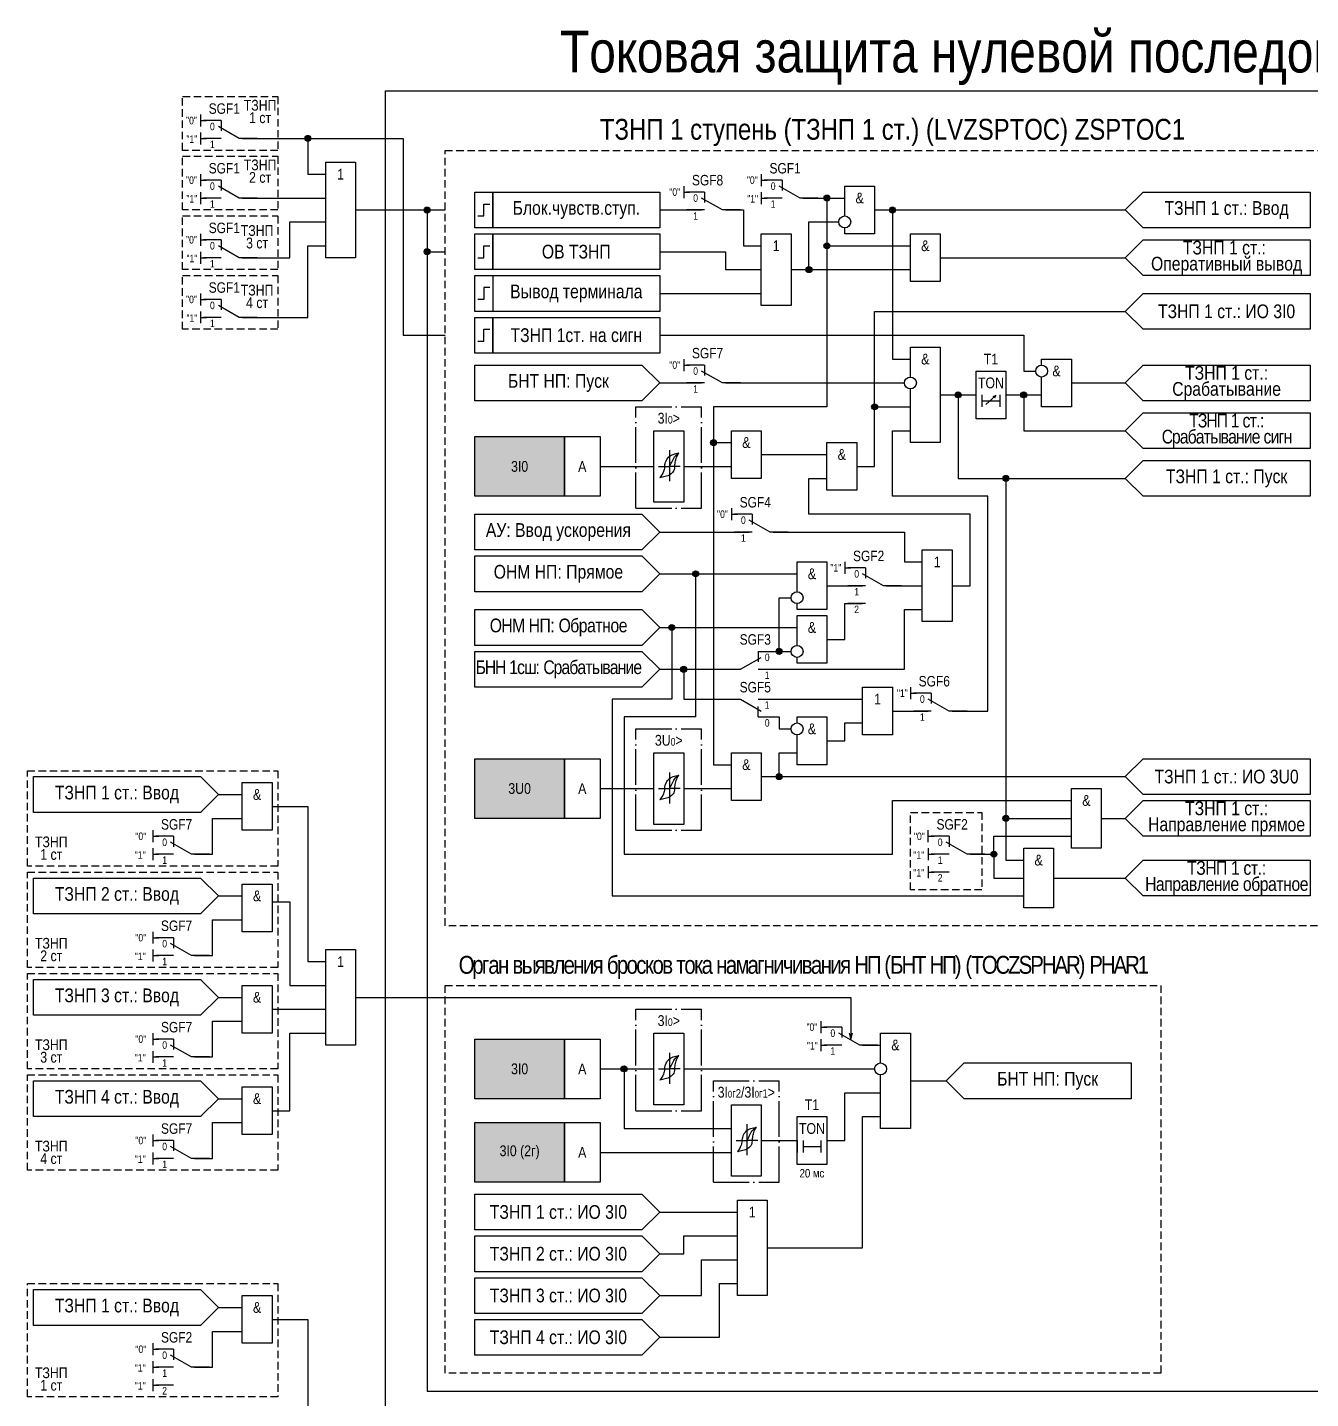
# Model space of a CAD drawing. Header units: millimetres. Extents: x -60 to 1181, y -167 to 356.
# Drawn here: x -60 to 155.1, y 125.7 to 355.6 of the extents above; entities that cross this region are included whole.
import ezdxf
from ezdxf.enums import TextEntityAlignment as Align

# ---------------------------------------------------------------- set-up
doc = ezdxf.new("R2010")
doc.units = ezdxf.units.MM
doc.linetypes.add('ACAD_ISO04W100', pattern=[30, 24, -3, 0, -3])
doc.linetypes.add('штриховая2', pattern=[0.375, 0.25, -0.125])
doc.layers.add('TEXT', color=7, linetype='Continuous', lineweight=25)
doc.layers.add('Основная', color=7, linetype='Continuous')
doc.styles.add('1.8_Gost_RD', font='ARIALN.TTF', dxfattribs={"height": 1.8})
doc.styles.add('2.5_Gost_RD', font='ARIALN.TTF', dxfattribs={"height": 2.5})
doc.styles.add('3.5_Gost_RD', font='ARIALN.TTF', dxfattribs={"height": 3.5})
doc.styles.add('Вывод', font='ARIALN.TTF', dxfattribs={"height": 2.5})
doc.styles.add('Компонент', font='ARIALN.TTF', dxfattribs={"height": 3.5})

# ---------------------------------------------------------------- blocks, each defined once
blk = doc.blocks.new('*U70')
at = {"layer": 'Основная', "linetype": 'ACAD_ISO04W100', "ltscale": 0.25}
for p, q in [((0, 0), (11, 0)), ((0, -17), (0, 0)), ((11, -17), (11, 0)), ((0, -17), (11, -17))]:
    blk.add_line(p, q, dxfattribs=at)
at = {"layer": 'Основная', "style": 'Компонент'}
blk.add_attdef('ОУ', text='', height=3.5, dxfattribs=at).set_placement((11, 0), align=Align.MIDDLE_CENTER)
blk = doc.blocks.new('Точка')
at = {"ltscale": 100}
h = blk.add_hatch(color=256, dxfattribs=at)
h.dxf.hatch_style = 1
edge = h.paths.add_edge_path()
edge.add_arc((0, 0), 0.5, 0, 360)
blk.add_circle((0, 0), 0.5, dxfattribs=at)
blk = doc.blocks.new('*U80')
at = {"layer": 'Основная', "ltscale": 0.35}
blk.add_line((6, 6), (6, 2.5), dxfattribs=at)
at = {"layer": 'Основная', "color": 0}
blk.add_line((0, 0), (7, 4), dxfattribs=at)
blk = doc.blocks.new('*U91')
at = {"layer": 'Основная', "color": 0}
for p, q in [((-3, 6), (-9, 6)), ((-3, 0), (-9, 0)), ((9, 0), (3, 0))]:
    blk.add_line(p, q, dxfattribs=at)
at = {"layer": 'Основная', "ltscale": 0.25, "xscale": -1}
blk.add_blockref('*U80', (3, 0), dxfattribs=at)
at = {"layer": 'Основная'}
for tag, height, style, p in [('ОУ', 3.5, 'Компонент', (-2, 10)), ('В1', 2.5, 'Вывод', (-13, 6)), ('В2', 2.5, 'Вывод', (-6, 4)), ('В3', 2.5, 'Вывод', (-6, -2))]:
    blk.add_attdef(tag, text='', height=height, dxfattribs=dict(at, style=style)).set_placement(p, align=Align.MIDDLE_CENTER)
blk = doc.blocks.new('*U82')
at = {"layer": 'Основная', "color": 0}
for p, q in [((-3, 6), (-9, 6)), ((-3, 0), (-9, 0)), ((9, 0), (3, 0))]:
    blk.add_line(p, q, dxfattribs=at)
at = {"layer": 'Основная', "ltscale": 0.25, "xscale": -1}
blk.add_blockref('*U80', (3, 0), dxfattribs=at)
at = {"layer": 'Основная'}
for tag, height, style, p in [('ОУ', 3.5, 'Компонент', (-2, 10)), ('В1', 2.5, 'Вывод', (-14, 6)), ('В2', 2.5, 'Вывод', (-6, 4)), ('В3', 2.5, 'Вывод', (-6, -2))]:
    blk.add_attdef(tag, text='', height=height, dxfattribs=dict(at, style=style)).set_placement(p, align=Align.MIDDLE_CENTER)
blk = doc.blocks.new('*U92')
at = {"layer": 'Основная', "color": 0}
for p, q in [((3, 6), (9, 6)), ((-9, 0), (-3, 0)), ((3, 0), (9, 0))]:
    blk.add_line(p, q, dxfattribs=at)
at = {"layer": 'Основная', "ltscale": 0.25}
blk.add_blockref('*U80', (-3, 0), dxfattribs=at)
at = {"layer": 'Основная'}
for tag, height, style, p in [('ОУ', 3.5, 'Компонент', (2, 10)), ('В2', 2.5, 'Вывод', (6, 4)), ('В1', 2.5, 'Вывод', (13, 6)), ('В3', 2.5, 'Вывод', (6, -2))]:
    blk.add_attdef(tag, text='', height=height, dxfattribs=dict(at, style=style)).set_placement(p, align=Align.MIDDLE_CENTER)
blk = doc.blocks.new('*U93')
at = {"layer": 'Основная', "color": 0}
for p, q in [((-3, 6), (-9, 6)), ((-3, 0), (-9, 0)), ((9, 0), (3, 0))]:
    blk.add_line(p, q, dxfattribs=at)
at = {"layer": 'Основная', "ltscale": 0.25, "xscale": -1}
blk.add_blockref('*U80', (3, 0), dxfattribs=at)
at = {"layer": 'Основная'}
for tag, height, style, p in [('ОУ', 3.5, 'Компонент', (-2, 10)), ('В1', 2.5, 'Вывод', (-12.69, 6)), ('В2', 2.5, 'Вывод', (-6, 4)), ('В3', 2.5, 'Вывод', (-6, -2))]:
    blk.add_attdef(tag, text='', height=height, dxfattribs=dict(at, style=style)).set_placement(p, align=Align.MIDDLE_CENTER)
blk = doc.blocks.new('*U96')
at = {"layer": 'Основная', "color": 0}
for p, q in [((3, 6), (9, 6)), ((-9, 0), (-3, 0)), ((3, 0), (9, 0))]:
    blk.add_line(p, q, dxfattribs=at)
at = {"layer": 'Основная', "ltscale": 0.25}
blk.add_blockref('*U80', (-3, 0), dxfattribs=at)
at = {"layer": 'Основная'}
for tag, height, style, p in [('В2', 2.5, 'Вывод', (6, 8)), ('В1', 2.5, 'Вывод', (14, 6)), ('В3', 2.5, 'Вывод', (6, 2)), ('ОУ', 3.5, 'Компонент', (2, -4))]:
    blk.add_attdef(tag, text='', height=height, dxfattribs=dict(at, style=style)).set_placement(p, align=Align.MIDDLE_CENTER)

msp = doc.modelspace()

# ---------------------------------------------------------------- hatches: boundary and pattern name
at = {"ltscale": 100, "true_color": 0xf7941d}
h = msp.add_hatch(color=30, dxfattribs=at)
h.dxf.hatch_style = 1
h.paths.add_polyline_path([(15, 287), (30, 287), (30, 277), (15, 277)])
h = msp.add_hatch(color=30, dxfattribs=at)
h.dxf.hatch_style = 1
h.paths.add_polyline_path([(15, 233), (30, 233), (30, 223), (15, 223)])
h = msp.add_hatch(color=30, dxfattribs=at)
h.dxf.hatch_style = 1
h.paths.add_polyline_path([(15, 186), (30, 186), (30, 176), (15, 176)])
h = msp.add_hatch(color=30, dxfattribs=at)
h.dxf.hatch_style = 1
h.paths.add_polyline_path([(15, 172), (30, 172), (30, 162), (15, 162)])

# ---------------------------------------------------------------- linework, layer by layer
at = {"color": 6, "ltscale": 100}
for p, q in [((-31, 341), (-31, 339)), ((-31, 340), (-30, 340)), ((-31, 338), (-31, 336)), ((-31, 337), (-30, 337)), ((-31, 331), (-31, 329)), ((-31, 330), (-30, 330)), ((-31, 328), (-31, 326)), ((-31, 327), (-30, 327)), ((-31, 321), (-31, 319)), ((-31, 320), (-30, 320)), ((-31, 318), (-31, 316)), ((-31, 317), (-30, 317)), ((-31, 311), (-31, 309)), ((-31, 310), (-30, 310)), ((-31, 308), (-31, 306)), ((-31, 307), (-30, 307)), ((-39, 221), (-39, 219)), ((-39, 220), (-38, 220)), ((-39, 218), (-39, 216)), ((-39, 217), (-38, 217)), ((-39, 204), (-39, 202)), ((-39, 203), (-38, 203)), ((-39, 201), (-39, 199)), ((-39, 200), (-38, 200)), ((-39, 187), (-39, 185)), ((-39, 186), (-38, 186)), ((-39, 184), (-39, 182)), ((-39, 183), (-38, 183)), ((-39, 170), (-39, 168)), ((-39, 169), (-38, 169)), ((-39, 167), (-39, 165)), ((-39, 166), (-38, 166)), ((-39, 135), (-39, 133)), ((-39, 134), (-38, 134)), ((-39, 132), (-39, 130)), ((-39, 131), (-38, 131)), ((-39, 129), (-39, 127)), ((-39, 128), (-38, 128)), ((-35.5, 128), (-38.5, 128))]:
    msp.add_line(p, q, dxfattribs=at)
at = {"ltscale": 100}
for p, q in [((50, 329), (50, 327)), ((63, 331), (63, 329)), ((63, 330), (64, 330)), ((50, 328), (51, 328)), ((63, 328), (63, 326)), ((63, 327), (64, 327)), ((50, 300), (50, 298)), ((50, 299), (51, 299)), ((58, 275), (58, 273)), ((58, 274), (59, 274)), ((77, 266), (77, 264)), ((77, 265), (78, 265)), ((80.5, 259), (77.5, 259)), ((88, 245), (88, 243)), ((88, 244), (89, 244)), ((45.79, 228), (47.6, 228)), ((49.42, 228), (47.6, 228)), ((91, 219), (91, 221)), ((91, 220), (92, 220)), ((91, 218), (91, 216)), ((91, 217), (92, 217)), ((91, 215), (91, 213)), ((91, 214), (92, 214)), ((94.5, 214), (91.5, 214)), ((73, 189), (73, 187)), ((73, 188), (74, 188)), ((73, 186), (73, 184)), ((73, 185), (74, 185)), ((97, 182), (94, 179)), ((97, 182), (125, 182)), ((125, 182), (125, 176)), ((94, 179), (97, 176)), ((125, 176), (97, 176))]:
    msp.add_line(p, q, dxfattribs=at)
at = {"color": 7, "ltscale": 100}
for p, q in [((100.67, 292.41), (102.34, 293.9)), ((102.34, 293.9), (101.82, 293.68)), ((102.34, 293.9), (102.08, 293.43)), ((45.79, 282), (47.6, 282)), ((49.42, 282), (47.6, 282)), ((45.79, 181), (47.6, 181)), ((49.42, 181), (47.6, 181)), ((58.79, 169), (60.6, 169)), ((62.42, 169), (60.6, 169))]:
    msp.add_line(p, q, dxfattribs=at)
for p, q in [((47.6, 284.72), (47.6, 279.52)), ((47.6, 230.72), (47.6, 225.52)), ((47.6, 183.72), (47.6, 178.52)), ((60.6, 171.72), (60.6, 166.52))]:
    msp.add_line(p, q)
at = {"color": 3, "ltscale": 100}
msp.add_lwpolyline([(0, 345), (305, 345), (305, 0), (0, 0)], close=True, dxfattribs=at)
at = {"color": 6, "linetype": 'штриховая2', "ltscale": 5}
for points in [[(-34, 344), (-18, 344), (-18, 335), (-34, 335)], [(-34, 334), (-18, 334), (-18, 325), (-34, 325)], [(-34, 324), (-18, 324), (-18, 315), (-34, 315)], [(-34, 314), (-18, 314), (-18, 305), (-34, 305)], [(-60, 231), (-18, 231), (-18, 215), (-60, 215)], [(-60, 214), (-18, 214), (-18, 198), (-60, 198)], [(-60, 197), (-18, 197), (-18, 181), (-60, 181)], [(-60, 180), (-18, 180), (-18, 164), (-60, 164)], [(-60, 145), (-18, 145), (-18, 126), (-60, 126)]]:
    msp.add_lwpolyline(points, close=True, dxfattribs=at)
at = {"color": 6, "ltscale": 100}
for points in [[(-24, 337), (-13, 337), (-13, 331), (-10, 331)], [(-24, 337), (3, 337), (3, 304), (10, 304)], [(-24, 327), (-10, 327)], [(-5, 325), (10, 325)], [(-5, 325), (7, 325), (7, 127), (165, 127)], [(-5, 325), (7, 325), (7, 318), (10, 318)], [(-24, 317), (-16, 317), (-16, 323), (-10, 323)], [(-24, 307), (-13, 307), (-13, 319), (-10, 319)], [(-28, 227), (-24, 227)], [(-32, 217), (-29, 217), (-29, 223), (-24, 223)], [(-19, 225), (-13, 225), (-13, 199), (-10, 199)], [(-28, 210), (-24, 210)], [(-19, 209), (-16, 209), (-16, 195), (-10, 195)], [(-32, 200), (-29, 200), (-29, 206), (-24, 206)], [(-28, 193), (-24, 193)], [(-19, 191), (-10, 191)], [(-5, 193), (78, 193), (78, 185.86)], [(-32, 183), (-29, 183), (-29, 189), (-24, 189)], [(-19, 174), (-16, 174), (-16, 187), (-10, 187)], [(77.72, 187), (78, 185.86), (78.28, 187)], [(-28, 176), (-24, 176)], [(-32, 166), (-29, 166), (-29, 172), (-24, 172)], [(-28, 141), (-24, 141)], [(-19, 139), (-13, 139), (-13, 123), (-10, 123)], [(-32, 131), (-29, 131), (-29, 137), (-24, 137)]]:
    msp.add_lwpolyline(points, dxfattribs=at)
at = {"linetype": 'штриховая2', "ltscale": 5}
for points in [[(10, 335), (160, 335), (160, 205), (10, 205)], [(88, 224), (100, 224), (100, 211), (88, 211)], [(10, 195), (130, 195), (130, 130), (10, 130)]]:
    msp.add_lwpolyline(points, close=True, dxfattribs=at)
at = {"color": 6, "ltscale": 100}
for points in [[(-10, 333), (-5, 333), (-5, 317), (-10, 317)], [(-31, 230), (-28, 227), (-31, 224), (-59, 224), (-59, 230)], [(-24, 229), (-19, 229), (-19, 221), (-24, 221)], [(-31, 213), (-28, 210), (-31, 207), (-59, 207), (-59, 213)], [(-24, 212), (-19, 212), (-19, 204), (-24, 204)], [(-10, 201), (-5, 201), (-5, 185), (-10, 185)], [(-31, 196), (-28, 193), (-31, 190), (-59, 190), (-59, 196)], [(-24, 195), (-19, 195), (-19, 187), (-24, 187)], [(-31, 179), (-28, 176), (-31, 173), (-59, 173), (-59, 179)], [(-24, 178), (-19, 178), (-19, 170), (-24, 170)], [(-31, 144), (-28, 141), (-31, 138), (-59, 138), (-59, 144)], [(-24, 143), (-19, 143), (-19, 135), (-24, 135)]]:
    msp.add_lwpolyline(points, close=True, dxfattribs=at)
at = {"ltscale": 100}
for points in [[(77, 324), (77, 329), (82, 329), (82, 321), (77, 321), (77, 322)], [(70, 327), (74, 327), (74, 292), (55, 292), (55, 286), (58, 286)], [(70, 327), (74, 327), (74, 292), (55, 292), (55, 232), (58, 232)], [(70, 327), (77, 327)], [(70, 327), (74, 327), (74, 319), (88, 319)], [(46, 325), (53, 325)], [(57, 325), (60, 325), (60, 319), (63, 319)], [(82, 325), (124, 325)], [(82, 325), (85, 325), (85, 300), (88, 300)], [(68, 315), (71, 315), (71, 323), (76, 323)], [(46, 318), (57, 318), (57, 315), (63, 315)], [(68, 315), (88, 315)], [(93, 317), (124, 317)], [(46, 311), (63, 311)], [(79, 282), (82, 282), (82, 308), (124, 308)], [(46, 304), (107, 304), (107, 298), (109, 298)], [(88, 297), (88, 302), (93, 302), (93, 286), (88, 286), (88, 295)], [(110, 299), (110, 300), (115, 300), (115, 292), (110, 292), (110, 297)], [(46, 296), (53, 296)], [(57, 296), (87, 296)], [(115, 296), (124, 296)], [(79, 282), (82, 282), (82, 292), (88, 292)], [(93, 294), (96, 294)], [(93, 294), (99, 294)], [(93, 294), (96, 294), (96, 280), (124, 280)], [(93, 294), (96, 294), (96, 280), (104, 280), (104, 223), (115, 223)], [(93, 294), (96, 294), (96, 280), (104, 280), (104, 216), (107, 216)], [(100, 294), (100, 292)], [(100, 293), (103, 293)], [(103, 294), (103, 292)], [(104, 294), (110, 294)], [(104, 294), (107, 294), (107, 288), (124, 288)], [(95, 241), (101, 241), (101, 277), (85, 277), (85, 288), (88, 288)], [(95, 241), (101, 241), (101, 277), (85, 277), (85, 288), (88, 288)], [(63, 284), (74, 284)], [(36, 282), (45, 282)], [(50, 282), (58, 282)], [(95, 262), (98, 262), (98, 274), (71, 274), (71, 280), (74, 280)], [(46, 271), (61, 271)], [(65, 271), (87, 271), (87, 266), (90, 266)], [(69, 261), (69, 266), (74, 266), (74, 258), (69, 258), (69, 259)], [(46, 264), (52, 264), (52, 240), (40, 240), (40, 217), (85, 217), (85, 226), (115, 226)], [(46, 264), (69, 264)], [(63, 251), (66, 251), (66, 260), (68, 260)], [(74, 262), (80, 262)], [(84, 262), (90, 262)], [(63, 248), (87, 248), (87, 258), (90, 258)], [(74, 253), (77, 253), (77, 259), (80, 259)], [(69, 252), (69, 257), (74, 257), (74, 249), (69, 249), (69, 250)], [(46, 255), (48, 255), (48, 243), (38, 243), (38, 210), (107, 210)], [(46, 255), (69, 255)], [(63, 251), (68, 251)], [(46, 248), (59, 248)], [(46, 248), (50, 248), (50, 243), (59, 243)], [(63, 243), (80, 243)], [(63, 240), (66, 240), (66, 238), (68, 238)], [(69, 239), (69, 240), (74, 240), (74, 232), (69, 232), (69, 237)], [(85, 241), (91, 241)], [(74, 236), (77, 236), (77, 239), (80, 239)], [(63, 230), (66, 230), (66, 234), (69, 234)], [(63, 230), (124, 230)], [(36, 228), (45, 228)], [(50, 228), (58, 228)], [(120, 223), (124, 223)], [(98, 217), (102, 217), (102, 220), (115, 220)], [(99, 217), (102, 217), (102, 213), (107, 213)], [(112, 213), (124, 213)], [(83, 182), (83, 187), (88, 187), (88, 171), (83, 171), (83, 180)], [(80, 185), (83, 185)], [(36, 181), (45, 181)], [(36, 181), (40, 181), (40, 171), (58, 171)], [(50, 181), (82, 181)], [(88, 179), (94, 179)], [(74, 169), (77, 169), (77, 177), (83, 177)], [(64, 151), (80, 151), (80, 173), (83, 173)], [(63, 169), (69, 169)], [(69, 169), (69, 167)], [(70, 169), (70, 167)], [(70, 168), (73, 168)], [(73, 169), (73, 167)], [(36, 167), (58, 167)], [(15, 160), (43, 160), (46, 157), (43, 154), (15, 154), (15, 160)], [(46, 157), (59, 157)], [(15, 153), (43, 153), (46, 150), (43, 147), (15, 147), (15, 153)], [(46, 150), (50, 150), (50, 153), (59, 153)], [(46, 143), (53, 143), (53, 149), (59, 149)], [(15, 146), (43, 146), (46, 143), (43, 140), (15, 140), (15, 146)], [(46, 136), (56, 136), (56, 145), (59, 145)], [(15, 139), (43, 139), (46, 136), (43, 133), (15, 133), (15, 139)]]:
    msp.add_lwpolyline(points, dxfattribs=at)
for points in [[(15, 328), (18, 328), (18, 322), (15, 322)], [(18, 328), (46, 328), (46, 322), (18, 322)], [(155, 328), (155, 322), (127, 322), (124, 325), (127, 328)], [(15, 321), (18, 321), (18, 315), (15, 315)], [(18, 321), (46, 321), (46, 315), (18, 315)], [(63, 321), (68, 321), (68, 309), (63, 309)], [(88, 321), (93, 321), (93, 313), (88, 313)], [(155, 314), (127, 314), (124, 317), (127, 320), (155, 320)], [(15, 314), (18, 314), (18, 308), (15, 308)], [(15, 314), (46, 314), (46, 308), (15, 308)], [(155, 311), (155, 305), (127, 305), (124, 308), (127, 311)], [(15, 307), (18, 307), (18, 301), (15, 301)], [(18, 307), (46, 307), (46, 301), (18, 301)], [(43, 299), (46, 296), (43, 293), (15, 293), (15, 299)], [(124, 296), (127, 299), (155, 299), (155, 293), (127, 293)], [(99, 298), (104, 298), (104, 290), (99, 290)], [(124, 288), (127, 291), (155, 291), (155, 285), (127, 285)], [(45, 288), (50, 288), (50, 276), (45, 276)], [(58, 288), (63, 288), (63, 280), (58, 280)], [(15, 287), (30, 287), (30, 277), (15, 277)], [(30, 287), (36, 287), (36, 277), (30, 277)], [(74, 286), (79, 286), (79, 278), (74, 278)], [(124, 280), (127, 283), (155, 283), (155, 277), (127, 277)], [(43, 274), (46, 271), (43, 268), (15, 268), (15, 274)], [(43, 267), (46, 264), (43, 261), (15, 261), (15, 267)], [(90, 268), (95, 268), (95, 256), (90, 256)], [(43, 258), (46, 255), (43, 252), (15, 252), (15, 258)], [(43, 251), (46, 248), (43, 245), (15, 245), (15, 251)], [(80, 245), (85, 245), (85, 237), (80, 237)], [(15, 233), (30, 233), (30, 223), (15, 223)], [(30, 233), (36, 233), (36, 223), (30, 223)], [(45, 234), (50, 234), (50, 222), (45, 222)], [(58, 234), (63, 234), (63, 226), (58, 226)], [(155, 233), (155, 227), (127, 227), (124, 230), (127, 233)], [(115, 228), (120, 228), (120, 218), (115, 218)], [(155, 226), (155, 220), (127, 220), (124, 223), (127, 226)], [(107, 218), (112, 218), (112, 208), (107, 208)], [(155, 216), (155, 210), (127, 210), (124, 213), (127, 216)], [(45, 187), (50, 187), (50, 175), (45, 175)], [(15, 186), (30, 186), (30, 176), (15, 176)], [(30, 186), (36, 186), (36, 176), (30, 176)], [(58, 175), (63, 175), (63, 163), (58, 163)], [(69, 173), (74, 173), (74, 165), (69, 165)], [(15, 172), (30, 172), (30, 162), (15, 162)], [(30, 172), (36, 172), (36, 162), (30, 162)], [(59, 159), (64, 159), (64, 143), (59, 143)]]:
    msp.add_lwpolyline(points, close=True, dxfattribs=at)
at = {"lineweight": 30, "ltscale": 100}
for points in [[(15.5, 324), (16.5, 324), (16.5, 326), (17.5, 326)], [(15.5, 317), (16.5, 317), (16.5, 319), (17.5, 319)], [(17.5, 312), (16.5, 312), (16.5, 310), (15.5, 310)], [(15.5, 303), (16.5, 303), (16.5, 305), (17.5, 305)]]:
    msp.add_lwpolyline(points, dxfattribs=at)
at = {"ltscale": 100}
for centre in [(77, 323), (110, 298), (88, 296), (69, 260), (69, 251), (69, 238), (83, 181)]:
    msp.add_circle(centre, 1, dxfattribs=at)
for points in [[(46.8, 281.92), (46.95, 282.71), (47.44, 283.54), (49.2, 284.26)], [(47.6, 282), (48, 282.72), (48.47, 283.6), (49.2, 284.26)], [(48.48, 281.92), (48.6, 282.71), (48.81, 283.54), (49.2, 284.26)], [(46.8, 281.92), (46.6, 281.13), (46, 280.12)], [(48.48, 281.92), (48.25, 281.13), (47.76, 280.67), (46, 280.12)], [(46.8, 227.92), (46.95, 228.71), (47.44, 229.54), (49.2, 230.26)], [(47.6, 228), (48, 228.72), (48.47, 229.6), (49.2, 230.26)], [(48.48, 227.92), (48.6, 228.71), (48.81, 229.54), (49.2, 230.26)], [(46.8, 227.92), (46.6, 227.13), (46, 226.12)], [(48.48, 227.92), (48.25, 227.13), (47.76, 226.67), (46, 226.12)], [(46.8, 180.92), (46.95, 181.71), (47.44, 182.54), (49.2, 183.26)], [(47.6, 181), (48, 181.72), (48.47, 182.6), (49.2, 183.26)], [(48.48, 180.92), (48.6, 181.71), (48.81, 182.54), (49.2, 183.26)], [(46.8, 180.92), (46.6, 180.13), (46, 179.12)], [(48.48, 180.92), (48.25, 180.13), (47.76, 179.67), (46, 179.12)], [(59.8, 168.92), (59.95, 169.71), (60.44, 170.54), (62.2, 171.26)], [(60.6, 169), (61, 169.72), (61.47, 170.6), (62.2, 171.26)], [(61.48, 168.92), (61.6, 169.71), (61.81, 170.54), (62.2, 171.26)], [(59.8, 168.92), (59.6, 168.13), (59, 167.12)], [(61.48, 168.92), (61.25, 168.13), (60.76, 167.67), (59, 167.12)]]:
    msp.add_spline(points, degree=3)

# ---------------------------------------------------------------- block references
for p in [(-13, 337), (74, 327), (7, 325), (85, 325), (7, 318), (74, 319), (71, 315), (96, 294), (107, 294), (82, 292), (55, 286), (104, 280), (52, 264), (48, 255), (66, 251), (50, 248), (66, 230), (104, 223), (102, 217), (40, 181)]:
    msp.add_blockref('Точка', p, dxfattribs=at)
at = {"layer": 'Основная', "color": 6, "ltscale": 0.25, "xscale": 0.5, "yscale": 0.5, "zscale": 0.5}
for name, p, values in [('*U91', (-26, 337), {'ОУ': 'SGF1', 'В1': '"0"', 'В2': '0', 'В3': '1'}), ('*U91', (-26, 327), {'ОУ': 'SGF1', 'В1': '"0"', 'В2': '0', 'В3': '1'}), ('*U91', (-26, 317), {'ОУ': 'SGF1', 'В1': '"0"', 'В2': '0', 'В3': '1'}), ('*U91', (-26, 307), {'ОУ': 'SGF1', 'В1': '"0"', 'В2': '0', 'В3': '1'}), ('*U82', (-34, 217), {'ОУ': 'SGF7', 'В1': '"0"', 'В2': '0', 'В3': '1'}), ('*U82', (-34, 200), {'ОУ': 'SGF7', 'В1': '"0"', 'В2': '0', 'В3': '1'}), ('*U82', (-34, 183), {'ОУ': 'SGF7', 'В1': '"0"', 'В2': '0', 'В3': '1'}), ('*U82', (-34, 166), {'ОУ': 'SGF7', 'В1': '"0"', 'В2': '0', 'В3': '1'}), ('*U82', (-34, 131), {'ОУ': 'SGF2', 'В1': '"0"', 'В2': '0', 'В3': '1'})]:
    msp.add_blockref(name, p, dxfattribs=at).add_auto_attribs(values)
at = {"layer": 'Основная', "ltscale": 0.25, "xscale": 0.5, "yscale": 0.5, "zscale": 0.5}
for name, p, values in [('*U91', (68, 327), {'ОУ': 'SGF1', 'В1': '"0"', 'В2': '0', 'В3': '1'}), ('*U91', (55, 325), {'ОУ': 'SGF8', 'В1': '"0"', 'В2': '0', 'В3': '1'}), ('*U91', (55, 296), {'ОУ': 'SGF7', 'В1': '"0"', 'В2': '0', 'В3': '1'}), ('*U91', (63, 271), {'ОУ': 'SGF4', 'В1': '"0"', 'В2': '0', 'В3': '1'}), ('*U91', (82, 262), {'ОУ': 'SGF2', 'В1': '"1"', 'В2': '0', 'В3': '1'}), ('*U93', (93, 241), {'ОУ': 'SGF6', 'В1': '"1"', 'В2': '0', 'В3': '1'}), ('*U91', (96, 217), {'ОУ': 'SGF2', 'В1': '"0"', 'В2': '0', 'В3': '1'})]:
    msp.add_blockref(name, p, dxfattribs=at).add_auto_attribs(values)
at = {"layer": 'Основная', "ltscale": 0.25}
for p in [(42, 292), (42, 238), (42, 191), (55, 179)]:
    msp.add_blockref('*U70', p, dxfattribs=at)
ref = msp.add_blockref('*U92', (61, 248), dxfattribs=dict(at, xscale=0.5, yscale=0.5, zscale=0.5))
ref.add_attrib('ОУ', 'SGF3', dxfattribs={"height": 1.75, "style": 'Компонент'}).set_placement((62, 253), align=Align.MIDDLE_CENTER)
ref.add_attrib('В2', '0', dxfattribs={"height": 1.25, "style": 'Вывод'}).set_placement((64, 250), align=Align.MIDDLE_CENTER)
ref.add_attrib('В3', '1', dxfattribs={"height": 1.25, "style": 'Вывод'}).set_placement((64, 247), align=Align.MIDDLE_CENTER)
ref = msp.add_blockref('*U96', (61, 243), dxfattribs=dict(at, xscale=-0.5, yscale=0.5, zscale=0.5, rotation=180))
ref.add_attrib('ОУ', 'SGF5', dxfattribs={"height": 1.75, "style": 'Компонент'}).set_placement((62, 245), align=Align.MIDDLE_CENTER)
ref.add_attrib('В2', '0', dxfattribs={"height": 1.25, "style": 'Вывод'}).set_placement((64, 239), align=Align.MIDDLE_CENTER)
ref.add_attrib('В3', '1', dxfattribs={"height": 1.25, "style": 'Вывод'}).set_placement((64, 242), align=Align.MIDDLE_CENTER)
ref = msp.add_blockref('*U91', (78, 185), dxfattribs=dict(at, xscale=0.5, yscale=0.5, zscale=0.5))
ref.add_attrib('В1', '"0"', dxfattribs={"height": 1.25, "style": 'Вывод'}).set_placement((71.5, 188), align=Align.MIDDLE_CENTER)
ref.add_attrib('В2', '0', dxfattribs={"height": 1.25, "style": 'Вывод'}).set_placement((75, 187), align=Align.MIDDLE_CENTER)
ref.add_attrib('В3', '1', dxfattribs={"height": 1.25, "style": 'Вывод'}).set_placement((75, 184), align=Align.MIDDLE_CENTER)

# ---------------------------------------------------------------- texts
at = {"color": 30, "ltscale": 100, "attachment_point": 5}
for s, insert, char_height, width, style in [('{\\C3;Токовая защита нулевой последовательности (ТЗНП) (LVZSTOC)}', (152.5, 350.5), 7, 305, '3.5_Gost_RD'), ('\\pxsm0.7;ТЗНП \\P1 ст', (-21, 341.5), 1.8, 6, '2.5_Gost_RD'), ('ТЗНП 1 ступень (ТЗНП 1 ст.) (LVZSPTOC) {\\C6;ZSPTOC1}', (85, 338), 3.5, 150, '3.5_Gost_RD'), ('\\pxsm0.7;ТЗНП \\P2 ст', (-21, 331.5), 1.8, 6, '2.5_Gost_RD'), ('\\pxsm0.7;ТЗНП \\P3 ст', (-21.5, 320.5), 1.8, 7, '2.5_Gost_RD'), ('\\pxsm0.7;ТЗНП \\P4 ст', (-21.5, 310.5), 1.8, 7, '2.5_Gost_RD'), ('\\pxsm0.7;ТЗНП \\P1 ст', (-56, 218), 1.8, 8, '2.5_Gost_RD'), ('\\pxsm0.7;ТЗНП \\P2 ст', (-56, 201), 1.8, 8, '2.5_Gost_RD'), ('{\\T0.85;Орган выявления бросков тока намагничивания НП (БНТ НП) (TOCZSPHAR) \\C6;PHAR1}', (70, 198), 3, 120, '3.5_Gost_RD'), ('\\pxsm0.7;ТЗНП \\P3 ст', (-56, 184), 1.8, 8, '2.5_Gost_RD'), ('\\pxsm0.7;ТЗНП \\P4 ст', (-56, 167), 1.8, 8, '2.5_Gost_RD'), ('\\pxsm0.7;ТЗНП \\P1 ст', (-56, 129), 1.8, 8, '2.5_Gost_RD')]:
    msp.add_mtext(s, dxfattribs=dict(at, insert=insert, char_height=char_height, width=width, style=style))
at = {"color": 6, "ltscale": 100}
for s, insert, char_height, width, attachment_point, style in [('"1"', (-33.35, 337.5), 1.25, 2, 1, '3.5_Gost_RD'), ('1', (-7.5, 331), 1.8, 5, 5, '2.5_Gost_RD'), ('"1"', (-33.35, 327.5), 1.25, 2, 1, '3.5_Gost_RD'), ('"1"', (-33.34, 317.5), 1.25, 2, 1, '3.5_Gost_RD'), ('"1"', (-33.34, 307.5), 1.25, 2, 1, '3.5_Gost_RD'), ('&', (-21.5, 227), 1.8, 5, 5, '2.5_Gost_RD'), ('"1"', (-42, 217.5), 1.25, 2, 1, '3.5_Gost_RD'), ('&', (-21.5, 210), 1.8, 5, 5, '2.5_Gost_RD'), ('"1"', (-42, 200.5), 1.25, 2, 1, '3.5_Gost_RD'), ('1', (-7.5, 199), 1.8, 5, 5, '2.5_Gost_RD'), ('&', (-21.5, 193), 1.8, 5, 5, '2.5_Gost_RD'), ('"1"', (-42, 183.5), 1.25, 2, 1, '3.5_Gost_RD'), ('&', (-21.5, 176), 1.8, 5, 5, '2.5_Gost_RD'), ('"1"', (-42, 166.5), 1.25, 2, 1, '3.5_Gost_RD'), ('&', (-21.5, 141), 1.8, 5, 5, '2.5_Gost_RD'), ('"1"', (-42, 131.5), 1.25, 2, 1, '3.5_Gost_RD'), ('"1"', (-42, 128.5), 1.25, 2, 1, '3.5_Gost_RD'), ('2', (-37.41, 127.66), 1.25, 2, 1, '3.5_Gost_RD')]:
    msp.add_mtext(s, dxfattribs=dict(at, insert=insert, char_height=char_height, width=width, attachment_point=attachment_point, style=style))
at = {"ltscale": 100}
for s, insert, char_height, width, attachment_point, style in [('"1"', (60.65, 327.5), 1.25, 2, 1, '3.5_Gost_RD'), ('&', (79.5, 327), 1.8, 5, 5, '2.5_Gost_RD'), ('1', (65.5, 319), 1.8, 5, 5, '2.5_Gost_RD'), ('&', (90.5, 319), 1.8, 5, 5, '2.5_Gost_RD'), ('&', (90.5, 300), 1.8, 5, 5, '2.5_Gost_RD'), ('T1', (101.5, 300), 1.8, 5, 5, '2.5_Gost_RD'), ('&', (112.5, 298), 1.8, 5, 5, '2.5_Gost_RD'), ('\\pxsm0.7,t11;БНТ НП: Пуск', (29, 296), 2.3, 28, 5, '2.5_Gost_RD'), ('TON', (101.5, 296), 1.8, 5, 5, '2.5_Gost_RD'), ('&', (60.5, 286), 1.8, 5, 5, '2.5_Gost_RD'), ('3I0', (22.5, 282), 1.8, 15, 5, '1.8_Gost_RD'), ('А', (33, 282), 1.8, 6, 5, '1.8_Gost_RD'), ('&', (76.5, 284), 1.8, 5, 5, '2.5_Gost_RD'), ('1', (92.5, 266), 1.8, 5, 5, '2.5_Gost_RD'), ('&', (71.5, 264), 1.8, 5, 5, '2.5_Gost_RD'), ('2', (78.59, 258.66), 1.25, 2, 1, '3.5_Gost_RD'), ('&', (71.5, 255), 1.8, 5, 5, '2.5_Gost_RD'), ('1', (82.5, 243), 1.8, 5, 5, '2.5_Gost_RD'), ('\\pxqc;3U{\\A1;\\H0.7x;\\S^ 0;}>', (42, 237), 1.8, 11, 1, '1.8_Gost_RD'), ('&', (71.5, 238), 1.8, 5, 5, '2.5_Gost_RD'), ('&', (60.5, 232), 1.8, 5, 5, '2.5_Gost_RD'), ('3U0', (22.5, 228), 1.8, 15, 5, '1.8_Gost_RD'), ('А', (33, 228), 1.8, 6, 5, '1.8_Gost_RD'), ('&', (117.5, 226), 1.8, 5, 5, '2.5_Gost_RD'), ('"1"', (88.5, 217.5), 1.25, 2, 1, '3.5_Gost_RD'), ('&', (109.5, 216), 1.8, 5, 5, '2.5_Gost_RD'), ('"1"', (88.5, 214.5), 1.25, 2, 1, '3.5_Gost_RD'), ('2', (92.59, 213.66), 1.25, 2, 1, '3.5_Gost_RD'), ('"1"', (70.65, 185.5), 1.25, 2, 1, '3.5_Gost_RD'), ('&', (85.5, 185), 1.8, 5, 5, '2.5_Gost_RD'), ('3I0', (22.5, 181), 1.8, 15, 5, '1.8_Gost_RD'), ('А', (33, 181), 1.8, 6, 5, '1.8_Gost_RD'), ('T1', (71.5, 175), 1.8, 5, 5, '2.5_Gost_RD'), ('TON', (71.5, 171), 1.8, 5, 5, '2.5_Gost_RD'), ('3I0 (2г)', (22.5, 167), 1.8, 15, 5, '1.8_Gost_RD'), ('А', (33, 167), 1.8, 6, 5, '1.8_Gost_RD'), ('20 мс', (71.5, 163.5), 1.4, 5, 5, '2.5_Gost_RD'), ('1', (61.5, 157), 1.8, 5, 5, '2.5_Gost_RD')]:
    msp.add_mtext(s, dxfattribs=dict(at, insert=insert, char_height=char_height, width=width, attachment_point=attachment_point, style=style))
at = {"color": 7, "ltscale": 100, "char_height": 1.8, "width": 11, "attachment_point": 1, "style": '1.8_Gost_RD'}
for s, insert in [('\\pxqc;3I{\\A1;\\H0.7x;\\S^ 0;}>', (42, 291)), ('\\pxqc;3I{\\A1;\\H0.7x;\\S^ 0;}>', (42, 190)), ('\\pxqc;3I{\\A1;\\H0.62222x;\\S^ 0;\\A0;\\H1.25001x;г2\\H1.28571x;/3I\\A1;\\H0.62222x;\\S^ 0;\\A0;\\H1.25001x;г1\\H1.28571x;>}', (55, 178))]:
    msp.add_mtext(s, dxfattribs=dict(at, insert=insert))
at = {"layer": 'TEXT', "color": 0, "ltscale": 100, "char_height": 2.3, "width": 28, "attachment_point": 5, "style": '2.5_Gost_RD'}
for s, insert in [('\\pxsm0.7;{\\C256;Блок.чувств.ступ.}', (32, 325)), ('\\pxsm0.7;{\\C256;ОВ ТЗНП}', (32, 318)), ('\\pxsm0.7;{\\C256;Вывод терминала}', (32, 311)), ('{\\C256;ТЗНП 1ст. на сигн}', (32, 304))]:
    msp.add_mtext(s, dxfattribs=dict(at, insert=insert))
at = {"layer": 'TEXT', "ltscale": 100, "char_height": 2.3, "width": 28, "attachment_point": 5, "style": '2.5_Gost_RD'}
for s, insert in [('\\pxsm0.7;ТЗНП 1 ст.: Ввод', (141, 325)), ('\\pxsm0.7;ТЗНП 1 ст.:  Оперативный вывод', (141, 317)), ('\\pxsm0.7;ТЗНП 1 ст.: ИО 3I0', (141, 308)), ('\\pxsm0.7;ТЗНП 1 ст.: Срабатывание', (141, 296)), ('\\pxsm0.7;{\\T0.9;ТЗНП 1 ст.: Срабатывание сигн}', (141, 288)), ('\\pxsm0.7;ТЗНП 1 ст.: Пуск', (141, 280)), ('\\pxsm0.7;АУ: Ввод ускорения', (29, 271)), ('\\pxsm0.7;ОНМ НП: Прямое', (29, 264)), ('\\pxsm0.7;{\\T0.95;ОНМ НП: Обратное}', (29, 255)), ('\\pxsm0.7;{\\T0.9;БНН 1сш: Срабатывание}', (29, 248)), ('\\pxsm0.7;ТЗНП 1 ст.: ИО 3U0', (141, 230)), ('\\pxsm0.7;ТЗНП 1 ст.: Направление прямое', (141, 223)), ('\\pxsm0.7;{\\T0.95;ТЗНП 1 ст.: Направление обратное}', (141, 213)), ('БНТ НП: Пуск', (111, 179)), ('\\pxsm0.7;ТЗНП 1 ст.: ИО 3I0', (29, 157)), ('\\pxsm0.7;ТЗНП 2 ст.: ИО 3I0', (29, 150)), ('\\pxsm0.7;ТЗНП 3 ст.: ИО 3I0', (29, 143)), ('\\pxsm0.7;ТЗНП 4 ст.: ИО 3I0', (29, 136))]:
    msp.add_mtext(s, dxfattribs=dict(at, insert=insert))
at = {"layer": 'TEXT', "color": 3, "ltscale": 100, "char_height": 2.3, "width": 28, "attachment_point": 5, "style": '2.5_Gost_RD'}
for s, insert in [('\\pxsm0.7;ТЗНП 1 ст.: Ввод', (-45, 227)), ('\\pxsm0.7;ТЗНП 2 ст.: Ввод', (-45, 210)), ('\\pxsm0.7;ТЗНП 3 ст.: Ввод', (-45, 193)), ('\\pxsm0.7;ТЗНП 4 ст.: Ввод', (-45, 176)), ('\\pxsm0.7;ТЗНП 1 ст.: Ввод', (-45, 141))]:
    msp.add_mtext(s, dxfattribs=dict(at, insert=insert))

doc.saveas('drawing.dxf')
